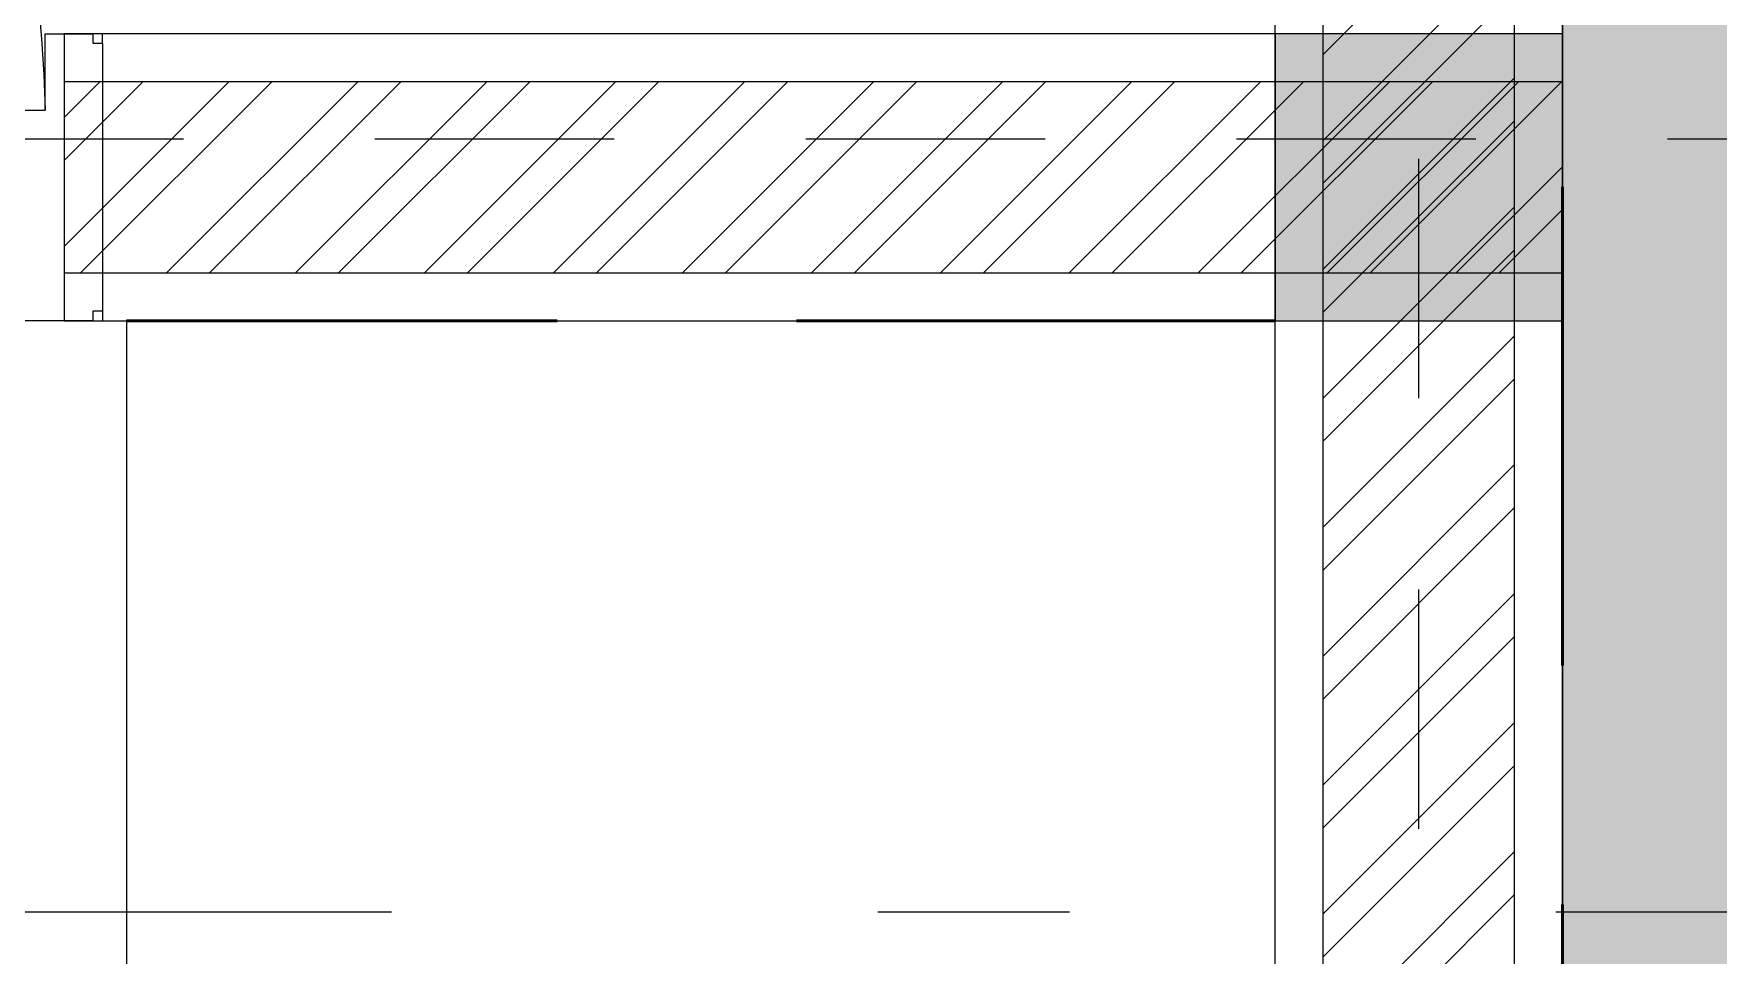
# Model space of a CAD drawing. Header units: millimetres. Extents: x -9564 to 494436, y -140371 to 4257.
# Drawn here: x -10.457 to -9.578, y 121.667 to 122.148 of the extents above; entities that cross this region are included whole.
import ezdxf
from ezdxf.enums import TextEntityAlignment as Align

# ---------------------------------------------------------------- set-up
doc = ezdxf.new("R2010")
doc.units = ezdxf.units.MM
doc.header["$MEASUREMENT"] = 0
for name, pattern in [('DASHDOTX2', [50.8, 25.4, -12.7, 0, -12.7]), ('DASHED2', [0.375, 0.25, -0.125]), ('HIDDEN2', [0.1875, 0.125, -0.0625]), ('SLD-Solid', [0])]:
    doc.linetypes.add(name, pattern=pattern)
for name, color, linetype, lineweight in [('09-Arsiran', 8, 'Continuous', 5), ('28-Arsiran', 252, 'Continuous', 5), ('8', 8, 'Continuous', 5), ('AS', 8, 'HIDDEN2', 5), ('DINDING', 1, 'Continuous', 20), ('DOOR OPENING', 4, 'SLD-Solid', 5), ('HATCH', 8, 'Continuous', 13), ('KOL', 5, 'Continuous', 18), ('LEGEND', 1, 'DASHED2', 50), ('XR-KOP A3_MOZART$0$A-TXTKOP', 3, 'Continuous', 5)]:
    doc.layers.add(name, color=color, linetype=linetype, lineweight=lineweight)
doc.layers.add('1', color=5, linetype='Continuous')
doc.layers.add('WALL', color=90, linetype='Continuous')
doc.styles.add('HAND', font='ROMAND.SHX', dxfattribs={"width": 0.8, "height": 250})
doc.styles.add('XR-KOP A3_MOZART$0$ROMAND', font='romand.shx', dxfattribs={"height": 2, "bigfont": 'bigfont.shx'})

# ---------------------------------------------------------------- blocks, each defined once
blk = doc.blocks.new('KUSEN PINTU')
at = {"layer": 'DOOR OPENING', "linetype": 'Continuous', "transparency": 33554687}
for p, q in [((-30, 110), (-30, 150)), ((-30, 150), (-5, 150)), ((-5, 150), (-5, 145)), ((-5, 145), (0, 145)), ((0, 145), (0, 5)), ((-50, 110), (-30, 110)), ((-50, 0), (-50, 110)), ((-5, 0), (-50, 0)), ((0, 5), (-5, 5)), ((-5, 5), (-5, 0))]:
    blk.add_line(p, q, dxfattribs=at)
at = {"layer": 'DOOR OPENING', "linetype": 'Continuous', "ltscale": 10, "transparency": 33554687}
for p, q in [((0, 145), (0, 150)), ((0, 5), (0, 0))]:
    blk.add_line(p, q, dxfattribs=at)
blk = doc.blocks.new('A$C3020dce1')
at = {"layer": 'DOOR OPENING', "linetype": 'Continuous', "transparency": 33554687}
for p, q in [((734.53, 79.37), (734.53, 87.84)), ((734.53, 87.84), (802.32, 87.84)), ((802.32, 79.37), (734.53, 79.37)), ((802.32, 87.84), (802.32, 79.37)), ((784.81, 59.59), (784.81, 61.85)), ((786.5, 63.55), (805.71, 63.55)), ((807.4, 61.85), (807.4, 59.59)), ((110, 59.6), (110, 30)), ((110, 59.6), (177.79, 59.6)), ((177.79, 59.6), (177.79, 30)), ((830, 59.59), (762.21, 59.59)), ((762.21, 59.59), (762.21, 30.04)), ((807.4, 59.59), (784.81, 59.59)), ((830, 30.04), (830, 59.59)), ((177.79, 30), (110, 30)), ((762.21, 30.04), (830, 30.04)), ((807.4, 30.04), (784.81, 30.04)), ((784.81, 30.04), (784.81, 27.78)), ((807.4, 27.78), (807.4, 30.04)), ((786.5, 26.09), (805.71, 26.09)), ((802.32, 10.27), (734.53, 10.27)), ((734.53, 10.27), (734.53, 1.8)), ((802.32, 1.8), (802.32, 10.27)), ((734.53, 1.8), (802.32, 1.8))]:
    blk.add_line(p, q, dxfattribs=at)
at = {"layer": 'DOOR OPENING', "linetype": 'Continuous', "ltscale": 10, "transparency": 33554687}
for p, q in [((793.1, 63.55), (793.1, 79.37)), ((799.1, 63.55), (799.1, 79.37)), ((177.79, 59.6), (762.21, 59.59)), ((762.21, 44.82), (177.79, 44.82)), ((177.79, 30.04), (762.21, 30.04)), ((793.1, 10.27), (793.1, 26.09)), ((799.1, 10.27), (799.1, 26.09))]:
    blk.add_line(p, q, dxfattribs=at)
at = {"layer": 'DOOR OPENING', "transparency": 33554687}
blk.add_line((110, 30), (150, 30), dxfattribs=at)
at = {"layer": 'DOOR OPENING', "color": 8, "ltscale": 2, "transparency": 33554687}
blk.add_arc((92.7, 32.89), 737.31, 359.77503, 88.65528, dxfattribs=at)
at = {"layer": 'DOOR OPENING', "linetype": 'Continuous', "transparency": 33554687}
for centre, start, end in [((786.5, 61.85), 90, 180), ((805.71, 61.85), 360, 90), ((786.5, 27.78), 180, 270), ((805.71, 27.78), 270, 0)]:
    blk.add_arc(centre, 1.69, start, end, dxfattribs=at)
at = {"layer": 'DOOR OPENING', "linetype": 'Continuous', "transparency": 33554687, "xscale": -1, "rotation": 270}
blk.add_blockref('KUSEN PINTU', (0, 800), dxfattribs=at)
at = {"layer": 'DOOR OPENING', "linetype": 'Continuous', "transparency": 33554687, "rotation": 270}
blk.add_blockref('KUSEN PINTU', (0, 0), dxfattribs=at)
blk = doc.blocks.new('KOLOM PRAKTIS')
at = {"layer": 'HATCH'}
h = blk.add_hatch(color=256, dxfattribs=at)
h.dxf.hatch_style = 1
h.paths.add_polyline_path([(-75, 75), (-75, -75), (75, -75), (75, 75)])
at = {"layer": 'KOL'}
blk.add_lwpolyline([(-75, -75), (75, -75), (75, 75), (-75, 75)], close=True, dxfattribs=at)
blk = doc.blocks.new('pot')
at = {"layer": '1', "linetype": 'DASHDOTX2', "ltscale": 0.02}
blk.add_lwpolyline([(200.0932, 164.29575), (200.0932, 163.91872), (225.01604, 163.91872), (225.01604, 164.29575)], dxfattribs=at)
blk = doc.blocks.new('as1')
at = {"layer": 'AS'}
for p, q in [((149.48328, 146.61754), (149.48328, 169.18947)), ((137.01305, 164.07797), (158.57875, 164.07797))]:
    blk.add_line(p, q, dxfattribs=at)
blk = doc.blocks.new('A$C2a879c63')
at = {"layer": '09-Arsiran'}
h = blk.add_hatch(dxfattribs=at)
h.set_pattern_fill('CROSS', color=256, scale=0.01)
h.set_pattern_definition([(0, (-263.248824, -163.86883), (0.0635, 0.0635), [0.03175, -0.09525]), (90, (-263.23295, -163.88471), (-0.0635, 0.0635), [0.03175, -0.09525])])
h.paths.add_polyline_path([(23.13078, 25.33725), (19.25578, 25.33725), (19.25578, 18.26225), (23.13078, 18.26225)])
h.paths.add_polyline_path([(22.12578, 19.26725), (19.85578, 19.26725), (19.85578, 24.33725), (22.12578, 24.33725)], flags=16)
at = {"layer": '28-Arsiran'}
h = blk.add_hatch(dxfattribs=at)
h.set_pattern_fill('ANSI32', color=256, scale=0.005)
h.set_pattern_definition([(45, (-258.134137, -137.640266), (-0.0336759605, 0.0336759605), []), (45, (-258.111686, -137.640266), (-0.0336759605, 0.0336759605), [])])
h.paths.add_polyline_path([(19.23078, 19.12725), (19.13078, 19.12725), (19.13078, 18.26225), (19.23078, 18.26225)])
h.paths.add_polyline_path([(19.23078, 22.03975), (19.13078, 22.03975), (19.13078, 19.82725), (19.23078, 19.82725)])
h.paths.add_polyline_path([(19.13078, 24.32475), (19.23078, 24.32475), (19.23078, 25.18725), (19.13078, 25.18725)])
h.paths.add_polyline_path([(19.23078, 23.62475), (19.13078, 23.62475), (19.13078, 22.73975), (19.23078, 22.73975)])
h = blk.add_hatch(dxfattribs=at)
h.set_pattern_fill('ANSI32', color=256, scale=0.005)
h.set_pattern_definition([(45, (-263.248824, -137.640266), (-0.0336759605, 0.0336759605), []), (45, (-263.226373, -137.640266), (-0.0336759605, 0.0336759605), [])])
h.paths.add_polyline_path([(19.25578, 20.71725), (19.25578, 20.81725), (18.47328, 20.81725), (18.47328, 20.71725)])
blk.add_lwpolyline([(23.13078, 18.26225), (19.25578, 18.26225), (19.25578, 25.33725), (23.13078, 25.33725)], close=True)
at = {"layer": '8'}
for p, q in [((19.13078, 19.82725), (19.13078, 22.03975)), ((19.23078, 19.82725), (19.23078, 22.03975)), ((18.47328, 20.81725), (19.25578, 20.81725)), ((18.47328, 20.71725), (19.25578, 20.71725))]:
    blk.add_line(p, q, dxfattribs=at)
at = {"layer": '8', "transparency": 33554687}
blk.add_line((19.25578, 21.61725), (19.25578, 18.26225), dxfattribs=at)
at = {"layer": 'DINDING'}
blk.add_line((18.50578, 20.69225), (18.50578, 18.86225), dxfattribs=at)
for points in [[(19.10578, 18.26225), (19.10578, 25.18725), (19.25578, 25.18725), (19.25578, 18.26225)], [(18.47328, 20.69225), (19.25578, 20.69225), (19.25578, 20.84225), (18.47328, 20.84225)]]:
    blk.add_lwpolyline(points, close=True, dxfattribs=at)
at = {"layer": 'LEGEND'}
blk.add_line((19.10578, 20.69225), (18.50578, 20.69225), dxfattribs=at)
blk.add_lwpolyline([(19.25578, 25.33725), (23.13078, 25.33725), (23.13078, 18.26225), (19.25578, 18.26225)], close=True, dxfattribs=at)
for name, p in [('pot', (-194.23294, -143.53514)), ('as1', (-130.3025, -143.29072))]:
    blk.add_blockref(name, p)
at = {"layer": 'LEGEND', "xscale": -0.001, "yscale": 0.001, "zscale": 0.001, "rotation": 270}
blk.add_blockref('A$C3020dce1', (17.69328, 20.69225), dxfattribs=at)
at = {"layer": 'WALL', "transparency": 33554687, "xscale": 0.001, "yscale": 0.001, "zscale": 0.001}
blk.add_blockref('KOLOM PRAKTIS', (19.18078, 20.76725), dxfattribs=at)
at = {"color": 4, "style": 'HAND'}
for tag, height, rotation, p in [('DRY.WASHER', 0.054, 0, (11.93663, 24.91225)), ('PATIO', 0.135, 0, (20.96655, 21.56957)), ('GENSET', 0.135, 0, (18.21566, 17.10449)), ('PLANTERBOX', 0.135, 90, (22.16897, 13.29588)), ('PLANTERBOX', 0.135, 0, (18.52245, 11.56325)), ('PATIO', 0.135, 0, (400.03955, 10.82101)), ('CARPORT', 0.135, 0, (12.15696, 9.7744)), ('CARPORT', 0.135, 0, (20.62021, 9.7744))]:
    blk.add_attdef(tag, text='', height=height, rotation=rotation, dxfattribs=at).set_placement(p, align=Align.MIDDLE)
at = {"layer": 'XR-KOP A3_MOZART$0$A-TXTKOP', "style": 'XR-KOP A3_MOZART$0$ROMAND'}
for tag, p in [('1:200', (37.04676, 3.18795)), ('1:100', (79.04676, 3.18795)), ('1:100', (121.04676, 3.18795)), ('1:100', (163.04676, 3.18795)), ('1:100', (205.04676, 3.18795)), ('1:100', (247.04676, 3.18795)), ('1:100', (289.04676, 3.18795)), ('1:100', (331.04676, 3.18795)), ('1:100', (373.04676, 3.18795)), ('1:100', (415.04676, 3.18795)), ('1:100', (457.04676, 3.18795)), ('1:100', (499.04676, 3.18795))]:
    blk.add_attdef(tag, text='', height=0.12959, dxfattribs=at).set_placement(p, align=Align.MIDDLE)

msp = doc.modelspace()

# ---------------------------------------------------------------- block references
msp.add_blockref('A$C2a879c63', (-28.91482, 101.30577))

doc.saveas('drawing.dxf')
